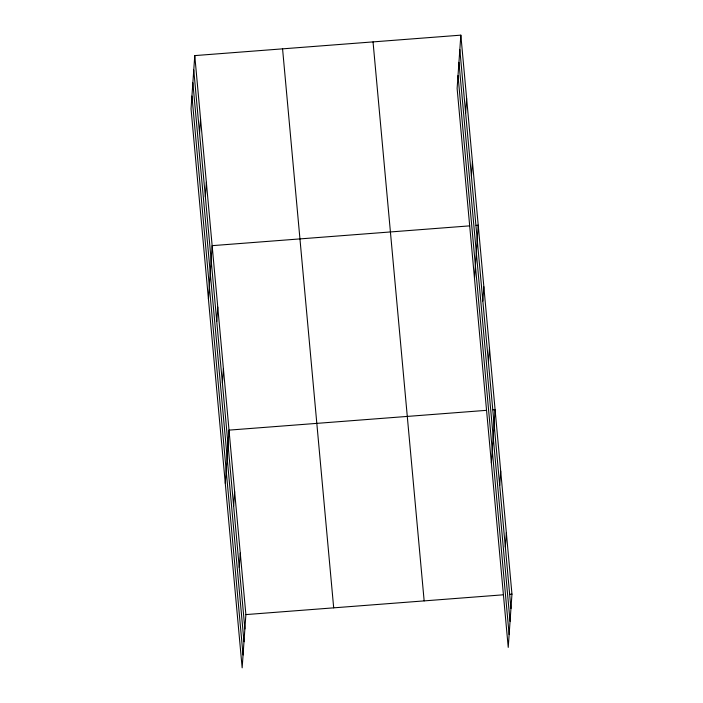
<?xml version="1.0" encoding="UTF-8"?>
<svg xmlns="http://www.w3.org/2000/svg" width="703" height="703" viewBox="0 0 703 703"><rect width="100%" height="100%" fill="white"/><g stroke="black" fill="none" stroke-linecap="round" stroke-linejoin="round"><path stroke-width="1.05" d="M194.766 55.599L191.04 108.851L242.157 667.85L245.883 614.589L194.766 55.599L460.843 35.15L511.96 594.149L508.234 647.401L457.117 88.411L460.843 35.15M199.555 133.306L200.557 118.948M205.346 196.664L206.357 182.305M208.422 298.916L212.148 245.655L469.657 225.865M216.761 321.499L217.772 307.141M222.385 382.994L223.396 368.636M225.294 483.383L229.011 430.122L486.52 410.332M233.633 505.975L234.635 491.608M239.257 567.462L240.259 553.103M465.632 112.867L466.634 98.499M471.423 176.216L472.425 161.857M474.499 278.467L478.225 225.206L476.08 225.373M482.838 301.06L483.84 286.701M488.462 362.546L489.464 348.187M491.362 462.934L495.088 409.673L492.944 409.84M499.71 485.527L500.712 471.168M505.334 547.013L506.336 532.654M245.883 614.589L503.392 594.8M509.816 594.307L511.96 594.149M459.832 49.509L510.958 608.508M458.936 62.347L510.053 621.338M458.013 75.573L509.13 634.572M373.038 41.899L424.155 600.889M282.571 48.85L333.688 607.84M193.764 69.957L244.881 628.948M192.868 82.796L243.985 641.786M191.937 96.021L243.053 655.011"/></g></svg>
